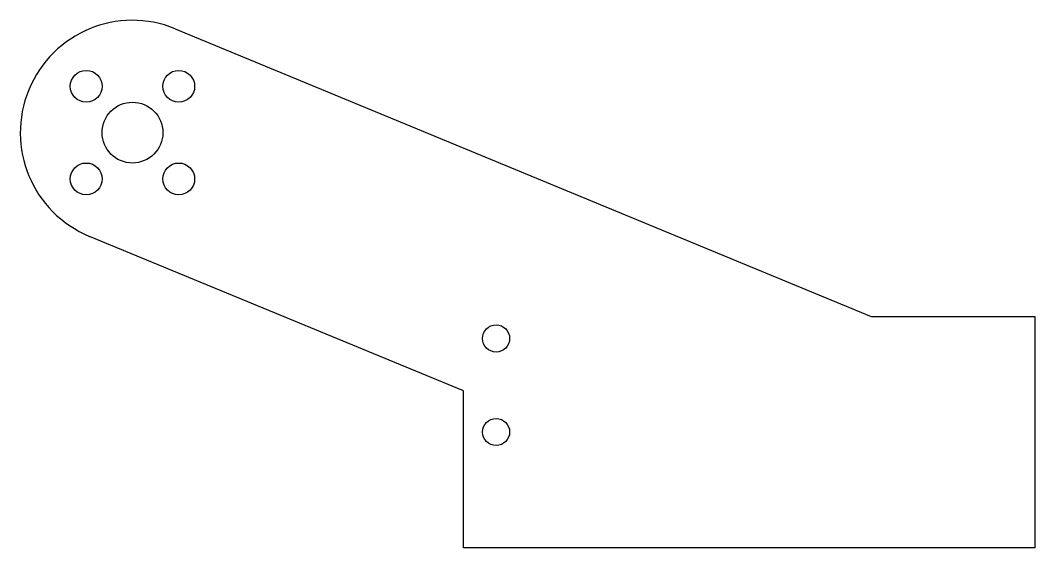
# Model space of a CAD drawing. Header units: millimetres. Extents: x 0 to 108, y 0 to 56.
import ezdxf

# ---------------------------------------------------------------- set-up
doc = ezdxf.new("R2010")
doc.units = ezdxf.units.MM
doc.layers.add('КОНТУР', color=7, linetype='Continuous')
doc.layers.add('ОТВЕРСТИЯ', color=3, linetype='Continuous')

msp = doc.modelspace()

# ---------------------------------------------------------------- linework, layer by layer
at = {"layer": 'КОНТУР'}
for p, q in [((16.58, 55.45), (91.01, 24.72)), ((47.39, 16.76), (7.42, 33.27)), ((91.01, 24.72), (108.5, 24.72)), ((108.5, 24.72), (108.5, 0)), ((47.39, 0), (47.39, 16.76)), ((108.5, 0), (47.39, 0))]:
    msp.add_line(p, q, dxfattribs=at)
msp.add_arc((12, 44.36), 12, 67.5641, 247.5641, dxfattribs=at)
at = {"layer": 'ОТВЕРСТИЯ'}
for centre, radius in [((7.05, 49.31), 1.7), ((16.95, 49.31), 1.7), ((12, 44.36), 3.25), ((7.05, 39.41), 1.7), ((16.95, 39.41), 1.7), ((50.89, 22.36), 1.45), ((50.89, 12.36), 1.45)]:
    msp.add_circle(centre, radius, dxfattribs=at)

doc.saveas('drawing.dxf')
